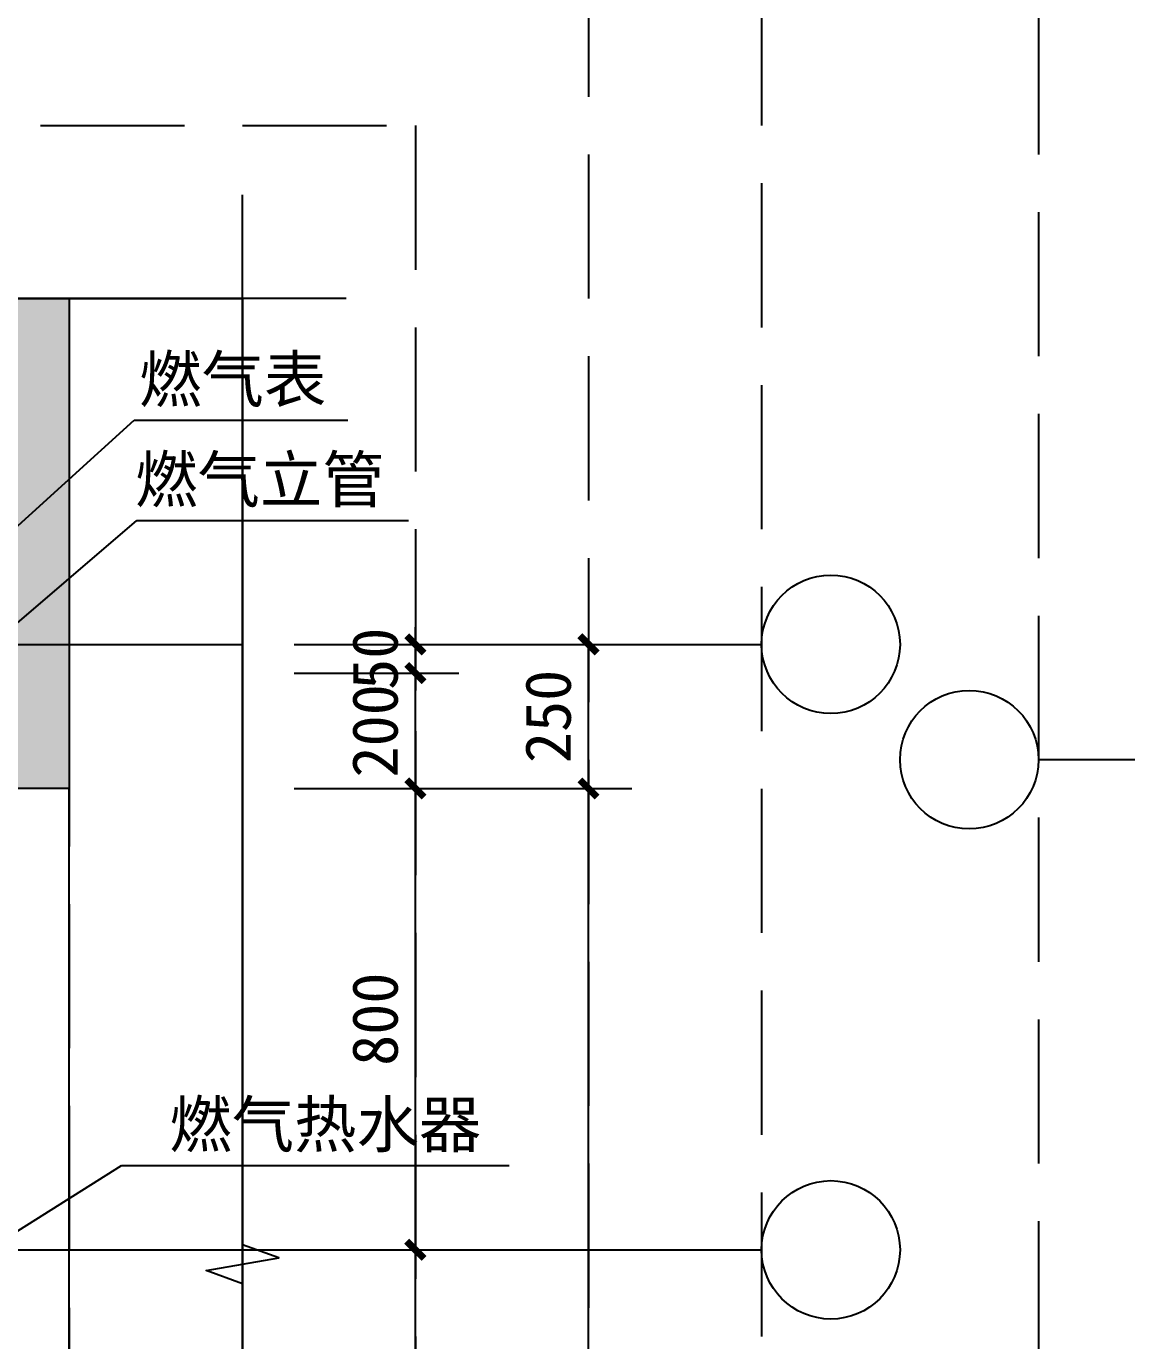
# Model space of a CAD drawing. Header units: millimetres. Extents: x -15 to 66915, y -15 to 18798.
# Drawn here: x 5416 to 7323, y 13005 to 15284 of the extents above; entities that cross this region are included whole.
import ezdxf
from ezdxf.enums import TextEntityAlignment as Align
from ezdxf.xclip import XClip

# ---------------------------------------------------------------- set-up
doc = ezdxf.new("R2010")
doc.units = ezdxf.units.MM
doc.header["$LTSCALE"] = 1000
doc.header["$XCLIPFRAME"] = 2
for name, pattern in [('1#2#楼$0$DOTE', [2.42, 2, -0.2, 0.02, -0.2]), ('105-家具-标$0$DASH', [0.35, 0.25, -0.1]), ('DASH', [0.35, 0.25, -0.1])]:
    doc.linetypes.add(name, pattern=pattern)
doc.layers.get('Defpoints').update_dxf_attribs({"color": 4, "linetype": 'DASH'})
for name, color, linetype in [('1#2#楼$0$A-ANNO-AXIS', 3, 'Continuous'), ('1#2#楼$0$A-ANNO-DIMS', 3, 'Continuous'), ('1#2#楼$0$A-ANNO-DOTE', 10, '1#2#楼$0$DOTE'), ('1#2#楼$0$A-ANNO-IDEN', 3, 'Continuous'), ('1#2#楼$0$A-ANNO-SYMB', 3, 'Continuous'), ('1#2#楼$0$A-ANNO-TEXT', 7, 'Continuous'), ('105-墙体$0$A-COLU-CONC-HATC', 204, 'Continuous'), ('105-墙体$0$A-WALL-CONC', 9, 'Continuous'), ('105-墙体$0$A-WALL-INSL', 241, 'Continuous'), ('105-家具-标$0$FF-FURN', 47, '105-家具-标$0$DASH'), ('105-家具-标$0$fur', 253, 'Continuous'), ('110-J-MC$0$A-DOOR', 51, 'Continuous'), ('110-J-MC$0$A-FLOR-HRAL', 71, 'Continuous'), ('110-J-MC$0$A-WALL-CONC', 9, 'Continuous'), ('110-XJ-JF-1#$0$1#2#住宅楼 平面图$0$A-00-HX-113-wall-01Y$0$HRAL', 31, 'Continuous'), ('110-墙体$0$A-COLU-CONC-HATC', 204, 'Continuous'), ('110-墙体$0$A-WALL-BLOK', 131, 'Continuous'), ('110-墙体$0$A-WALL-CONC', 9, 'Continuous'), ('110-墙体$0$A-WALL-INSL', 241, 'Continuous'), ('AXIS_TEXT', 7, 'Continuous')]:
    doc.layers.add(name, color=color, linetype=linetype)
doc.styles.add('1#2#楼$0$_TCH_DIM', font='')
doc.styles.add('1#2#楼$0$_TCH_DIM_T3', font='')
doc.styles.add('COMPLEX', font='COMPLEX')
doc.styles.get('1#2#楼$0$_TCH_DIM').set_extended_font_data('SimSun')
doc.styles.get('1#2#楼$0$_TCH_DIM_T3').set_extended_font_data('SimSun')
doc.dimstyles.new('1#2#楼$0$_TCH_ARCH&&30', dxfattribs={"dimtxt": 79.303797, "dimasz": 30, "dimexe": 75, "dimexo": 90, "dimgap": 30, "dimtad": 1, "dimdec": 0, "dimzin": 0, "dimdsep": 46, "dimtxsty": '1#2#楼$0$_TCH_DIM_T3', "dimblk": '1#2#楼$0$_ArchTick', "dimcen": 0.09, "dimclrt": 7, "dimazin": 2, "dimtfac": 1, "dimtdec": 0, "dimtix": 1, "dimtmove": 2, "dimatfit": 3, "dimfxl": 100, "dimtolj": 1, "dimtzin": 0, "dimarcsym": 0})

# ---------------------------------------------------------------- blocks, each defined once
blk = doc.blocks.new('110-墙体')
at = {"layer": '110-墙体$0$A-COLU-CONC-HATC'}
for points in [[(2650, 10900), (3350, 10900), (3550, 11100), (2650, 11100)], [(3550, 11100), (3350, 10900), (3350, 9900), (3550, 10100)], [(3350, 9900), (4350, 9900), (4350, 10100), (3550, 10100)]]:
    blk.add_hatch(color=256, dxfattribs=at).paths.add_polyline_path(points)
at = {"layer": '110-墙体$0$A-WALL-BLOK'}
for p, q in [((3350, 9500), (3350, 9900)), ((3350, 7900), (3350, 9500))]:
    blk.add_line(p, q, dxfattribs=at)
at = {"layer": '110-墙体$0$A-WALL-CONC'}
for p, q in [((2650, 11100), (3550, 11100)), ((2650, 11100), (2650, 10900)), ((2650, 10900), (3350, 10900)), ((3350, 10900), (3350, 9900)), ((3350, 9900), (4350, 9900))]:
    blk.add_line(p, q, dxfattribs=at)
at = {"layer": '110-墙体$0$A-WALL-INSL'}
blk.add_line((2650, 11220), (3670, 11220), dxfattribs=at)
blk = doc.blocks.new('110-家具-标', base_point=(27950, 37750.5))
at = {"layer": 'Defpoints'}
blk.add_lwpolyline([(27950, 48550.5), (31200, 48550.5), (31200, 45550.5), (27950, 45550.5)], close=True, dxfattribs=at)
blk = doc.blocks.new('110-XJ-JF-1#')
at = {"layer": '110-XJ-JF-1#$0$1#2#住宅楼 平面图$0$A-00-HX-113-wall-01Y$0$HRAL'}
blk.add_lwpolyline([(-2650, 11219.7), (-2650, 11349.7), (-2680, 11349.7), (-2680, 11299.7), (-3400, 11299.7), (-3400, 11399.7), (-3750, 11399.7), (-3750, 10299.7), (-4320, 10299.7), (-4320, 10349.7), (-4350, 10349.7), (-4350, 10199.7)], dxfattribs=at)
blk = doc.blocks.new('1#2#楼$0$bgtb')
ref = blk.add_blockref('110-墙体', (6450, -10000), dxfattribs=dict(xscale=-1))
XClip(ref).set_block_clipping_path([(10449.9188188711, -2099.9999999995), (-900.0811811288, -2099.9999999995), (-900, 11600.0002523363), (7750, 11600.0002523363), (7750, 4300), (10449.9999999999, 4300)])
at = {"xscale": -1}
blk.add_blockref('110-家具-标', (6350, -9900), dxfattribs=at)
ref = blk.add_blockref('110-XJ-JF-1#', (6450, -10000))
XClip(ref).set_block_clipping_path([(-10449.9188188714, -2099.9999999995), (900.0811811285, -2099.9999999995), (899.9999999997, 11600.0002523363), (-7750.0000000003, 11600.0002523363), (-7750.0000000003, 4300), (-10450.0000000002, 4300)])
blk = doc.blocks.new('105-家具-标$0$JR_Circles_Lignet_Roset_GR_365')
at = {"layer": '105-家具-标$0$FF-FURN', "color": 8, "linetype": '105-家具-标$0$DASH', "ltscale": 300}
for p, q in [((19.4, 0), (-19.4, 0)), ((0, 19.4), (0, -19.4))]:
    blk.add_line(p, q, dxfattribs=at)
for points in [[(-109.5, 10), (-104.5, 10, -0.908893), (104.5, 10), (109.5, 10, 0.912871)], [(-48.9, 10), (-109.5, 10, 0.022763), (-110, 0, 0.022763), (-109.5, -10), (-48.9, -10)], [(48.9, 10), (109.5, 10, -0.022763), (110, 0, -0.022763), (109.5, -10), (48.9, -10)], [(109.5, -10), (104.5, -10, -0.908893), (-104.5, -10), (-109.5, -10, 0.912871)]]:
    blk.add_lwpolyline(points, format="xyb", close=True, dxfattribs=at)
for points in [[(-43.9, 10), (-48.9, 10), (-48.9, -10), (-43.9, -10)], [(43.9, 10), (48.9, 10), (48.9, -10), (43.9, -10)]]:
    blk.add_lwpolyline(points, close=True, dxfattribs=at)
at = {"layer": '105-家具-标$0$FF-FURN', "linetype": '105-家具-标$0$DASH', "ltscale": 300}
for radius in [182.5, 177.5]:
    blk.add_circle((0, 0), radius, dxfattribs=at)
blk = doc.blocks.new('105-家具-标', base_point=(48050, 37750.5))
at = {"layer": '105-家具-标$0$FF-FURN', "ltscale": 300}
for points in [[(46768.1, 48650.1), (47198.1, 48650.1), (47198.1, 48200.3), (46768.1, 48200.3)], [(46768.1, 46550.5), (47198.1, 46550.5), (47198.1, 47000.3), (46768.1, 47000.3)]]:
    blk.add_lwpolyline(points, close=True, dxfattribs=at)
at = {"layer": '105-家具-标$0$FF-FURN', "linetype": '105-家具-标$0$DASH', "ltscale": 300}
blk.add_lwpolyline([(47198.1, 47078.2), (47198.1, 47000.3), (47250, 47000.3), (47250, 48200.3), (47198.1, 48200.3), (47198.1, 48122.4, 0.414214), (47120.1, 48200.3), (45331.2, 48200.3, 0.414214), (45253.3, 48122.4), (45253.3, 47078.2, 0.414214), (45331.2, 47000.3), (47120.1, 47000.3, 0.414214)], format="xyb", close=True, dxfattribs=at)
at = {"layer": '105-家具-标$0$fur'}
for p, q in [((46548.8, 48200.3), (46548.8, 47182.1)), ((46730.6, 48200.3), (46730.6, 47449.2)), ((47198.1, 47078.2), (47198.1, 48122.4)), ((46782.5, 47908.5), (47146.1, 47908.5)), ((46782.5, 47292.2), (46782.5, 47908.5)), ((47146.1, 47908.5), (47146.1, 47292.2)), ((46396.5, 47000.7), (46657.3, 47310.3)), ((47146.1, 47292.2), (46782.5, 47292.2))]:
    blk.add_line(p, q, dxfattribs=at)
for centre, radius, start, end in [((46964.3, 48531.8), 649.3, 253.7398, 286.2602), ((46418.9, 47511), 311.7, 319.8941, 0), ((46418.9, 47449.2), 311.7, 346.6072, 0), ((45694, 47621.8), 1056.9, 323.9798, 346.6072), ((46964.3, 46668.9), 649.3, 73.7398, 106.2602)]:
    blk.add_arc(centre, radius, start, end, dxfattribs=at)
at = {"layer": 'Defpoints'}
blk.add_lwpolyline([(44500, 48750.5), (47250, 48750.5), (47250, 45750.5), (44500, 45750.5)], close=True, dxfattribs=at)
at = {"extrusion": (0, 0, -1), "xscale": -0.8321917809080333, "yscale": 0.8321917809080333, "zscale": -0.8321917809080333, "rotation": 180}
blk.add_blockref('105-家具-标$0$JR_Circles_Lignet_Roset_GR_365', (-46983.1, 48425.2), dxfattribs=at)
at = {"extrusion": (0, 0, -1), "xscale": 0.8321917809080333, "yscale": 0.8321917809080333, "zscale": -0.8321917809080333}
blk.add_blockref('105-家具-标$0$JR_Circles_Lignet_Roset_GR_365', (-46983.1, 46775.4), dxfattribs=at)
blk = doc.blocks.new('105-墙体')
at = {"layer": '105-墙体$0$A-COLU-CONC-HATC'}
for points in [[(-1400, 11100), (-900, 11100), (-700, 11300), (-1400, 11300)], [(-700, 11300), (-900, 11100), (-900, 8100), (-833.3, 8000), (-700, 8000)]]:
    blk.add_hatch(color=256, dxfattribs=at).paths.add_polyline_path(points)
at = {"layer": '105-墙体$0$A-WALL-CONC'}
for p, q in [((-1400, 11300), (-700, 11300)), ((-1400, 11300), (-1400, 11100)), ((-700, 11300), (-700, 8000)), ((-1400, 11100), (-900, 11100)), ((-900, 11100), (-900, 8100))]:
    blk.add_line(p, q, dxfattribs=at)
at = {"layer": '105-墙体$0$A-WALL-INSL'}
blk.add_line((-1400, 11420), (-600, 11420), dxfattribs=at)
blk = doc.blocks.new('110-J-MC$0$$WINLIB2D$00000001')
at = {"color": 0}
for points in [[(-0.5, 0.5), (-0.5, -0.5)], [(-0.5, 0.5), (0.5, 0.5)], [(0.5, -0.5), (0.5, 0.5)], [(0.5, 0.1667), (-0.5, 0.1667)], [(0.5, -0.1667), (-0.5, -0.1667)], [(-0.5, -0.5), (0.5, -0.5)]]:
    blk.add_lwpolyline(points, dxfattribs=at)
blk = doc.blocks.new('110-J-MC')
at = {"layer": '110-J-MC$0$A-FLOR-HRAL'}
blk.add_lwpolyline([(17100, 11150), (18900, 11150), (18900, 11100), (17100, 11100)], close=True, dxfattribs=at)
at = {"layer": '110-J-MC$0$A-WALL-CONC'}
blk.add_line((18900, 11100), (18900, 11300), dxfattribs=at)
at = {"layer": '110-J-MC$0$A-DOOR', "xscale": -1800, "yscale": 320, "zscale": 320}
blk.add_blockref('110-J-MC$0$$WINLIB2D$00000001', (18000, 11260), dxfattribs=at)
blk = doc.blocks.new('1#2#楼$0$bhgtfv')
ref = blk.add_blockref('105-家具-标', (-6350, -10050), dxfattribs=dict(xscale=-1))
XClip(ref).set_block_clipping_path([(48500.0000000003, 35550.2386765273), (37700.0000000002, 35550.5252865783), (37700.0000000012, 41950.5252865784), (40400.0000000003, 41950.5252865782), (40400.0000000003, 49450.2386765273), (48500.0000000001, 49450.2386765273)])
ref = blk.add_blockref('105-墙体', (-6450, -10150), dxfattribs=dict(xscale=-1))
XClip(ref).set_block_clipping_path([(350, -2100.286610051), (-10450.0000000001, -2100), (-10449.9999999991, 4300.0000000001), (-7750, 4299.9999999999), (-7750, 11799.713389949), (349.9999999998, 11799.713389949)])
ref = blk.add_blockref('110-J-MC', (13850, -10150), dxfattribs=dict(xscale=-1))
XClip(ref).set_block_clipping_path([(20650, -2100.286610051), (9849.9999999999, -2100), (9850.0000000009, 4300.0000000001), (12550, 4299.9999999999), (12550, 11799.713389949), (20649.9999999998, 11799.713389949)])
blk = doc.blocks.new('_AXISO')
blk.add_circle((0, 0), 0.5)
at = {"layer": 'AXIS_TEXT', "style": 'COMPLEX', "width": 1.041667}
blk.add_attdef('A', text='', height=0.56, dxfattribs=at).set_placement((-0.25, -0.28), (0.25, -0.28), align=Align.FIT)
blk = doc.blocks.new('1#2#楼$0$_ArchTick')
at = {"color": 0, "linetype": 'ByBlock', "const_width": 0.4}
blk.add_lwpolyline([(-0.5, -0.5), (0.5, 0.5)], dxfattribs=at)
blk = doc.blocks.new('*D451')
at = {"layer": '1#2#楼$0$A-ANNO-DIMS', "color": 0, "lineweight": -2, "transparency": 16777216}
for p, q in [((5880, 13162.7), (6165, 13162.7)), ((6090, 11962.7), (6090, 13162.7)), ((5880, 11962.7), (6165, 11962.7))]:
    blk.add_line(p, q, dxfattribs=at)
at = {"layer": 'Defpoints', "color": 0, "transparency": 16777216}
for p in [(5790, 13162.7), (6090, 13162.7), (5790, 11962.7)]:
    blk.add_point(p, dxfattribs=at)
at = {"layer": '1#2#楼$0$A-ANNO-DIMS', "color": 0, "lineweight": -2, "transparency": 16777216, "xscale": 30, "yscale": 30, "zscale": 30}
for p, rotation in [((6090, 13162.7), 90), ((6090, 11962.7), 270)]:
    blk.add_blockref('1#2#楼$0$_ArchTick', p, dxfattribs=dict(at, rotation=rotation))
at = {"layer": '1#2#楼$0$A-ANNO-DIMS', "color": 7, "transparency": 16777216, "insert": (6020.3, 12562.7), "char_height": 79.3, "attachment_point": 5, "rotation": 90, "style": '1#2#楼$0$_TCH_DIM_T3'}
blk.add_mtext('\\A1;1200', dxfattribs=at)
blk = doc.blocks.new('*D452')
at = {"layer": '1#2#楼$0$A-ANNO-DIMS', "color": 0, "lineweight": -2, "transparency": 16777216}
for p, q in [((5880, 13962.7), (6165, 13962.7)), ((6090, 13162.7), (6090, 13962.7)), ((5880, 13162.7), (6165, 13162.7))]:
    blk.add_line(p, q, dxfattribs=at)
at = {"layer": 'Defpoints', "color": 0, "transparency": 16777216}
for p in [(5790, 13962.7), (6090, 13962.7), (5790, 13162.7)]:
    blk.add_point(p, dxfattribs=at)
at = {"layer": '1#2#楼$0$A-ANNO-DIMS', "color": 0, "lineweight": -2, "transparency": 16777216, "xscale": 30, "yscale": 30, "zscale": 30}
for p, rotation in [((6090, 13962.7), 90), ((6090, 13162.7), 270)]:
    blk.add_blockref('1#2#楼$0$_ArchTick', p, dxfattribs=dict(at, rotation=rotation))
at = {"layer": '1#2#楼$0$A-ANNO-DIMS', "color": 7, "transparency": 16777216, "insert": (6020.3, 13562.7), "char_height": 79.3, "attachment_point": 5, "rotation": 90, "style": '1#2#楼$0$_TCH_DIM_T3'}
blk.add_mtext('\\A1;800', dxfattribs=at)
blk = doc.blocks.new('*D453')
at = {"layer": '1#2#楼$0$A-ANNO-DIMS', "color": 0, "lineweight": -2, "transparency": 16777216}
for p, q in [((6090, 14162.7), (6090, 14192.7)), ((5880, 14162.7), (6165, 14162.7)), ((6090, 13962.7), (6090, 14162.7)), ((5880, 13962.7), (6165, 13962.7)), ((6090, 13962.7), (6090, 13932.7))]:
    blk.add_line(p, q, dxfattribs=at)
at = {"layer": 'Defpoints', "color": 0, "transparency": 16777216}
for p in [(5790, 14162.7), (6090, 14162.7), (5790, 13962.7)]:
    blk.add_point(p, dxfattribs=at)
at = {"layer": '1#2#楼$0$A-ANNO-DIMS', "color": 0, "lineweight": -2, "transparency": 16777216, "xscale": 30, "yscale": 30, "zscale": 30}
for p, rotation in [((6090, 14162.7), 270), ((6090, 13962.7), 90)]:
    blk.add_blockref('1#2#楼$0$_ArchTick', p, dxfattribs=dict(at, rotation=rotation))
at = {"layer": '1#2#楼$0$A-ANNO-DIMS', "color": 7, "transparency": 16777216, "insert": (6020.3, 14062.7), "char_height": 79.3, "attachment_point": 5, "rotation": 90, "style": '1#2#楼$0$_TCH_DIM_T3'}
blk.add_mtext('\\A1;200', dxfattribs=at)
blk = doc.blocks.new('*D454')
at = {"layer": '1#2#楼$0$A-ANNO-DIMS', "color": 0, "lineweight": -2, "transparency": 16777216}
for p, q in [((6090, 14212.7), (6090, 14242.7)), ((5880, 14212.7), (6165, 14212.7)), ((6090, 14162.7), (6090, 14212.7)), ((5880, 14162.7), (6165, 14162.7)), ((6090, 14162.7), (6090, 14132.7))]:
    blk.add_line(p, q, dxfattribs=at)
at = {"layer": 'Defpoints', "color": 0, "transparency": 16777216}
for p in [(5790, 14212.7), (6090, 14212.7), (5790, 14162.7)]:
    blk.add_point(p, dxfattribs=at)
at = {"layer": '1#2#楼$0$A-ANNO-DIMS', "color": 0, "lineweight": -2, "transparency": 16777216, "xscale": 30, "yscale": 30, "zscale": 30}
for p, rotation in [((6090, 14212.7), 270), ((6090, 14162.7), 90)]:
    blk.add_blockref('1#2#楼$0$_ArchTick', p, dxfattribs=dict(at, rotation=rotation))
at = {"layer": '1#2#楼$0$A-ANNO-DIMS', "color": 7, "transparency": 16777216, "insert": (6020.3, 14187.7), "char_height": 79.3, "attachment_point": 5, "rotation": 90, "style": '1#2#楼$0$_TCH_DIM_T3'}
blk.add_mtext('\\A1;50', dxfattribs=at)
blk = doc.blocks.new('*D455')
at = {"layer": '1#2#楼$0$A-ANNO-DIMS', "color": 0, "lineweight": -2, "transparency": 16777216}
for p, q in [((5970, 14212.7), (6465, 14212.7)), ((6390, 13962.7), (6390, 14212.7)), ((5970, 13962.7), (6465, 13962.7))]:
    blk.add_line(p, q, dxfattribs=at)
at = {"layer": 'Defpoints', "color": 0, "transparency": 16777216}
for p in [(5880, 14212.7), (6390, 14212.7), (5880, 13962.7)]:
    blk.add_point(p, dxfattribs=at)
at = {"layer": '1#2#楼$0$A-ANNO-DIMS', "color": 0, "lineweight": -2, "transparency": 16777216, "xscale": 30, "yscale": 30, "zscale": 30}
for p, rotation in [((6390, 14212.7), 90), ((6390, 13962.7), 270)]:
    blk.add_blockref('1#2#楼$0$_ArchTick', p, dxfattribs=dict(at, rotation=rotation))
at = {"layer": '1#2#楼$0$A-ANNO-DIMS', "color": 7, "transparency": 16777216, "insert": (6320.3, 14087.7), "char_height": 79.3, "attachment_point": 5, "rotation": 90, "style": '1#2#楼$0$_TCH_DIM_T3'}
blk.add_mtext('\\A1;250', dxfattribs=at)
blk = doc.blocks.new('*D456')
at = {"layer": '1#2#楼$0$A-ANNO-DIMS', "color": 0, "lineweight": -2, "transparency": 16777216}
for p, q in [((5970, 13962.7), (6465, 13962.7)), ((6390, 11762.7), (6390, 13962.7)), ((5970, 11762.7), (6465, 11762.7))]:
    blk.add_line(p, q, dxfattribs=at)
at = {"layer": 'Defpoints', "color": 0, "transparency": 16777216}
for p in [(5880, 13962.7), (6390, 13962.7), (5880, 11762.7)]:
    blk.add_point(p, dxfattribs=at)
at = {"layer": '1#2#楼$0$A-ANNO-DIMS', "color": 0, "lineweight": -2, "transparency": 16777216, "xscale": 30, "yscale": 30, "zscale": 30}
for p, rotation in [((6390, 13962.7), 90), ((6390, 11762.7), 270)]:
    blk.add_blockref('1#2#楼$0$_ArchTick', p, dxfattribs=dict(at, rotation=rotation))
at = {"layer": '1#2#楼$0$A-ANNO-DIMS', "color": 7, "transparency": 16777216, "insert": (6320.3, 12862.7), "char_height": 79.3, "attachment_point": 5, "rotation": 90, "style": '1#2#楼$0$_TCH_DIM_T3'}
blk.add_mtext('\\A1;2200', dxfattribs=at)
blk = doc.blocks.new('1#2#楼')
at = {"layer": '1#2#楼$0$A-ANNO-AXIS'}
for p, q in [((6390, 14212.7), (6690, 14212.7)), ((7470, 14012.7), (7170, 14012.7))]:
    blk.add_line(p, q, dxfattribs=at)
at = {"layer": 'Defpoints'}
for points in [[(990, 15712.4), (6690, 15712.4), (6690, 10562.7), (990, 10562.7)], [(1290, 15412.4), (6390, 15412.4), (6390, 10862.7), (1290, 10862.7)], [(1590, 15112.4), (6090, 15112.4), (6090, 11162.7), (1590, 11162.7)]]:
    blk.add_lwpolyline(points, close=True, dxfattribs=at)
at = {"layer": 'Defpoints', "ltscale": 800}
blk.add_lwpolyline([(1890, 14812.4), (5790, 14812.4), (5790, 11462.7), (1890, 11462.7)], close=True, dxfattribs=at)
ref = blk.add_blockref('1#2#楼$0$bhgtfv', (11170, 14012.7))
XClip(ref).set_block_clipping_path([(-3099.9999999997, -2549.9997476638), (499.9999999999, 749.7131504538)])
at = {"layer": '1#2#楼$0$A-ANNO-AXIS', "xscale": 240, "yscale": 240, "zscale": 240}
for p in [(6810, 14212.7), (7050, 14012.7), (6810, 13162.7)]:
    blk.add_blockref('_AXISO', p, dxfattribs=at)
at = {"layer": '1#2#楼$0$A-ANNO-DIMS'}
for p1, p2, picture, middle in [((5880, 13962.7), (5880, 14212.7), '*D455', (6320.3, 14087.7)), ((5880, 11762.7), (5880, 13962.7), '*D456', (6320.3, 12862.7))]:
    dim = blk.add_aligned_dim(p1=p1, p2=p2, distance=-510, dimstyle='1#2#楼$0$_TCH_ARCH&&30', dxfattribs=at)
    dim.commit()
    dim.dimension.update_dxf_attribs({"geometry": picture, "text_midpoint": middle})
at = {"layer": 'Defpoints'}
blk.add_lwpolyline([(12270, 15662.4), (7170, 15662.4), (7170, 10562.7), (12270, 10562.7)], close=True, dxfattribs=at)
ref = blk.add_blockref('1#2#楼$0$bgtb', (2390, 14062.7))
XClip(ref).set_block_clipping_path([(-499.9999374903, -2600), (3399.9998617432, 749.7131126392)])
at = {"layer": '1#2#楼$0$A-ANNO-AXIS'}
blk.add_line((5790, 13162.7), (6690, 13162.7), dxfattribs=at)
at = {"layer": '1#2#楼$0$A-ANNO-DOTE'}
for points in [[(1890, 14212.7), (5790, 14212.7)], [(1890, 13162.7), (5790, 13162.7)]]:
    blk.add_lwpolyline(points, dxfattribs=at)
at = {"layer": '1#2#楼$0$A-ANNO-IDEN'}
for p, q in [((4678.1, 13763.9), (5602.7, 14601.2)), ((5602.7, 14601.2), (5972.6, 14601.2)), ((4940, 13856.6), (5607.3, 14427.4)), ((5607.3, 14427.4), (6078.2, 14427.4)), ((5317.7, 13143.5), (5580.3, 13309.1)), ((5580.3, 13309.1), (6252.3, 13309.1))]:
    blk.add_line(p, q, dxfattribs=at)
at = {"layer": '1#2#楼$0$A-ANNO-SYMB'}
for points in [[(5790, 11282.7), (5790, 13103.8), (5727, 13126.7), (5853, 13148.9), (5790, 13171.3), (5790, 14992.4)], [(5970, 14812.4), (3873.7, 14812.4), (3850.8, 14749.4), (3828.6, 14875.4), (3806.2, 14812.4), (1710, 14812.4)]]:
    blk.add_lwpolyline(points, dxfattribs=at)
at = {"layer": '1#2#楼$0$A-ANNO-TEXT', "color": 7, "style": '1#2#楼$0$_TCH_DIM'}
for s, p in [('燃气表', (5611, 14632.7)), ('燃气立管', (5604.1, 14458.9)), ('燃气热水器', (5663.4, 13340.6))]:
    blk.add_text(s, height=79.3, dxfattribs=at).set_placement(p)
at = {"layer": '1#2#楼$0$A-ANNO-DIMS'}
for p1, p2, picture, middle in [((5790, 14162.7), (5790, 14212.7), '*D454', (6020.3, 14187.7)), ((5790, 13962.7), (5790, 14162.7), '*D453', (6020.3, 14062.7)), ((5790, 13162.7), (5790, 13962.7), '*D452', (6020.3, 13562.7)), ((5790, 11962.7), (5790, 13162.7), '*D451', (6020.3, 12562.7))]:
    dim = blk.add_aligned_dim(p1=p1, p2=p2, distance=-300, dimstyle='1#2#楼$0$_TCH_ARCH&&30', dxfattribs=at)
    dim.commit()
    dim.dimension.update_dxf_attribs({"geometry": picture, "text_midpoint": middle})

msp = doc.modelspace()

# ---------------------------------------------------------------- block references
msp.add_blockref('1#2#楼', (0, 0))

doc.saveas('drawing.dxf')
